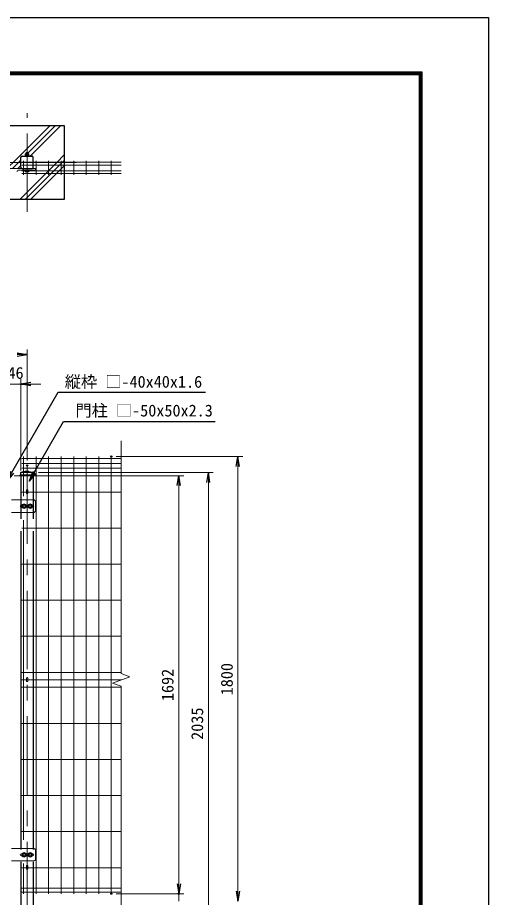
# Model space of a CAD drawing. Units: millimetres, scale not verified. Extents: x -4200 to 4200, y -2970 to 2970.
# Drawn here: x 2292 to 4200, y -592 to 2970 of the extents above; entities that cross this region are included whole.
import ezdxf
from ezdxf.enums import TextEntityAlignment as Align

# ---------------------------------------------------------------- set-up
doc = ezdxf.new("R2010")
doc.units = ezdxf.units.MM
doc.header["$LTSCALE"] = 10
doc.header["$PDMODE"] = 32
doc.header["$PDSIZE"] = 5
doc.linetypes.add('USER2', pattern=[50.8, 31.75, -6.35, 6.35, -6.35])
for name, color, linetype, lineweight in [('0-1_D-DCR-HCH', 7, 'Continuous', 13), ('0-2_D-STR1', 1, 'Continuous', 25), ('0-3_D-STR2', 7, 'Continuous', 13), ('0-4_D-BMK', 2, 'USER2', 13), ('0-5_D-STR3', 3, 'Continuous', 13), ('0-6_D-STR4', 7, 'Continuous', 25), ('0-7_D-STR-DIM', 7, 'Continuous', 13), ('0-8_0', 7, 'Continuous', 25), ('0-9_Defpoints', 6, 'Continuous', 25), ('0-A_D-STR-TXT', 7, 'Continuous', 25), ('0-C_D-TTL', 7, 'Continuous', 25)]:
    doc.layers.add(name, color=color, linetype=linetype, lineweight=lineweight)
doc.styles.add('ＭＳ ゴシック', font='')
doc.styles.get('ＭＳ ゴシック').set_extended_font_data('MS Gothic')

# ---------------------------------------------------------------- blocks, each defined once
blk = doc.blocks.new('_Open')
at = {"layer": '0-8_0'}
blk.add_line((-10, 1.667), (0, 0), dxfattribs=at)
blk.add_lwpolyline([(-10, -1.667), (0, 0), (-10, 0)], dxfattribs=at)
blk = doc.blocks.new('U6')
at = {"layer": '0-5_D-STR3'}
for p, q in [((19674, 16240), (18754, 16240)), ((19160, 16035), (19187.1, 16035)), ((19342.9, 16035), (19437.1, 16035)), ((19592.9, 16035), (19620, 16035)), ((19724, 16190), (19724, 15790)), ((19674, 15740), (18754, 15740)), ((19115, 15990), (19115.1, 15990)), ((19160, 15945), (19187.1, 15945)), ((19342.9, 15945), (19437.1, 15945)), ((19592.9, 15945), (19620, 15945)), ((19665, 15990), (19665.1, 15990)), ((19674, 2125), (18754, 2125)), ((19115, 1875), (19115.1, 1875)), ((19160, 1920), (19187.1, 1920)), ((19160, 1830), (19187.1, 1830)), ((19342.9, 1920), (19437.1, 1920)), ((19342.9, 1830), (19437.1, 1830)), ((19592.9, 1920), (19620, 1920)), ((19592.9, 1830), (19620, 1830)), ((19665, 1875), (19665.1, 1875)), ((19724, 2075), (19724, 1675)), ((19674, 1625), (18754, 1625))]:
    blk.add_line(p, q, dxfattribs=at)
for points in [[(19265, 16071), (19194.9, 16030.5), (19194.9, 15949.5), (19265, 15909), (19335.2, 15949.5), (19335.2, 16030.5)], [(19515, 16071), (19444.9, 16030.5), (19444.9, 15949.5), (19515, 15909), (19585.2, 15949.5), (19585.2, 16030.5)], [(19265, 1956), (19194.9, 1915.5), (19194.9, 1834.5), (19265, 1794), (19335.2, 1834.5), (19335.2, 1915.5)], [(19515, 1956), (19444.9, 1915.5), (19444.9, 1834.5), (19515, 1794), (19585.2, 1834.5), (19585.2, 1915.5)]]:
    blk.add_lwpolyline(points, close=True, dxfattribs=at)
for centre, radius in [((19265, 15990), 90), ((19265, 15990), 70.3), ((19265, 15990), 45), ((19265, 15990), 40), ((19515, 15990), 90), ((19515, 15990), 70.3), ((19515, 15990), 45), ((19515, 15990), 40), ((19265, 1875), 90), ((19265, 1875), 70.3), ((19265, 1875), 45), ((19265, 1875), 40), ((19515, 1875), 90), ((19515, 1875), 70.3), ((19515, 1875), 45), ((19515, 1875), 40)]:
    blk.add_circle(centre, radius, dxfattribs=at)
for centre, radius, start, end in [((19160, 15990), 45, 90, 180), ((19620, 15990), 45, 0, 90), ((19674, 16190), 50, 0, 90), ((19160, 15990), 45, 180, 270), ((19620, 15990), 45, 270, 0), ((19674, 15790), 50, 270, 0), ((19160, 1875), 45, 90, 180), ((19160, 1875), 45, 180, 270), ((19620, 1875), 45, 0, 90), ((19620, 1875), 45, 270, 0), ((19674, 2075), 50, 0, 90), ((19674, 1675), 50, 270, 0)]:
    blk.add_arc(centre, radius, start, end, dxfattribs=at)
blk = doc.blocks.new('MLeader3')
at = {"layer": '0-A_D-STR-TXT'}
blk.add_line((2275.12, 1125.51), (2249.34, 1094.2), dxfattribs=at)
for points in [[(2269.34, 1128.84), (2456.66, 1453.29), (3046.29, 1453.29), (3053.49, 1453.29)], [(2263.57, 1132.18), (2249.34, 1094.2), (2269.34, 1128.84)]]:
    blk.add_lwpolyline(points, dxfattribs=at)
blk = doc.blocks.new('MLeader4')
at = {"layer": '0-A_D-STR-TXT'}
blk.add_line((2364.67, 1124.38), (2338.9, 1093.07), dxfattribs=at)
for points in [[(2358.9, 1127.71), (2478.13, 1334.23), (3085.97, 1334.23), (3093.17, 1334.23)], [(2353.13, 1131.04), (2338.9, 1093.07), (2358.9, 1127.71)]]:
    blk.add_lwpolyline(points, dxfattribs=at)

msp = doc.modelspace()

# ---------------------------------------------------------------- linework, layer by layer
at = {"layer": '0-1_D-DCR-HCH'}
for p, q in [((2343.07, 2408.74), (2468.07, 2533.74)), ((2293.07, 2358.74), (2305.78, 2371.46)), ((2344.84, 2233.74), (2480.78, 2369.68)), ((2477.43, 2233.74), (2480.78, 2237.1))]:
    msp.add_line(p, q, dxfattribs=at)
for points in [[(2259.78, 2369.65), (2273.87, 2383.74), (2330.78, 2440.65), (2423.87, 2533.74)], [(2320.97, 2408.74), (2330.78, 2418.55), (2445.97, 2533.74)], [(2270.97, 2358.74), (2295.97, 2383.74), (2305.78, 2393.55)], [(2300.65, 2233.74), (2330.78, 2263.87), (2450.65, 2383.74), (2480.78, 2413.87)], [(2322.75, 2233.74), (2330.78, 2241.78), (2472.75, 2383.74), (2480.78, 2391.78)]]:
    msp.add_lwpolyline(points, dxfattribs=at)
at = {"layer": '0-2_D-STR1'}
for p, q in [((2305.78, 2363.84), (2305.78, 2403.64)), ((2310.88, 2408.74), (2350.68, 2408.74)), ((2355.78, 2363.84), (2355.78, 2403.64)), ((2310.88, 2358.74), (2350.68, 2358.74)), ((2303.94, 1125.99), (2303.78, 1116.99)), ((2303.94, 1125.99), (2303.78, 1116.99)), ((2303.78, 1116.99), (2357.78, 1116.99)), ((2357.78, 1116.99), (2303.78, 1116.99)), ((2323.28, 1131.99), (2305.49, 1127.9)), ((2323.28, 1131.99), (2305.49, 1127.9)), ((2305.78, 1116.99), (2305.78, 940.49)), ((2355.69, 1127.99), (2305.87, 1127.99)), ((2323.28, 1131.99), (2338.28, 1131.99)), ((2338.28, 1131.99), (2323.28, 1131.99)), ((2338.28, 1131.99), (2356.07, 1127.9)), ((2338.28, 1131.99), (2356.07, 1127.9)), ((2355.78, 1116.99), (2355.78, 940.49)), ((2357.62, 1125.99), (2357.78, 1116.99)), ((2305.78, 890.49), (2305.78, -397.51)), ((2355.78, 890.49), (2355.78, -397.51)), ((2305.78, -447.51), (2305.78, -907.01)), ((2355.78, -447.51), (2355.78, -907.01))]:
    msp.add_line(p, q, dxfattribs=at)
for centre, radius, start, end in [((2310.88, 2403.64), 5.1, 90.00031, 179.99985), ((2350.68, 2403.64), 5.1, 0, 90.00028), ((2310.88, 2363.84), 5.1, 179.99984, 269.99973), ((2350.68, 2363.84), 5.1, 269.9997, 0), ((2305.94, 1125.95), 2, 102.93782, 179), ((2305.94, 1125.95), 2, 102.93782, 179), ((2355.62, 1125.95), 2, 1, 77.06218)]:
    msp.add_arc(centre, radius, start, end, dxfattribs=at)
at = {"layer": '0-3_D-STR2'}
for p, q in [((2316.55, 2389.44), (2316.55, 2333.44)), ((2367.32, 2389.44), (2367.32, 2333.44)), ((2418.09, 2389.44), (2418.09, 2333.44)), ((2468.86, 2389.44), (2468.86, 2333.44)), ((2519.63, 2389.44), (2519.63, 2333.44)), ((2570.4, 2389.44), (2570.4, 2333.44)), ((2621.17, 2389.44), (2621.17, 2333.44)), ((2671.97, 2389.44), (2671.97, 2333.44)), ((2309.58, 2384.04), (2711.46, 2384.04)), ((2309.58, 2372.74), (2711.46, 2372.74)), ((2309.58, 2350.14), (2711.46, 2350.14)), ((2309.58, 2338.84), (2711.46, 2338.84)), ((2711.46, 314.14), (2711.46, 1255.99)), ((2711.46, 1184.56), (2309.58, 1184.56)), ((2316.56, 1032.19), (2316.56, 1192.99)), ((2367.33, -577.01), (2367.33, 1192.99)), ((2418.1, -577.01), (2418.1, 1192.99)), ((2468.87, -577.01), (2468.87, 1192.99)), ((2519.64, -577.01), (2519.64, 1192.99)), ((2570.41, -577.01), (2570.41, 1192.99)), ((2621.18, -577.01), (2621.18, 1192.99)), ((2671.95, -577.01), (2671.95, 1192.99)), ((2711.46, 1164.99), (2309.58, 1164.99)), ((2711.46, 1145.42), (2309.58, 1145.42)), ((2711.46, 1048.99), (2309.58, 1048.99)), ((2316.56, -358.56), (2316.56, 935.54)), ((2711.46, 902.99), (2309.58, 902.99)), ((2711.46, 756.99), (2309.58, 756.99)), ((2711.46, 610.99), (2309.58, 610.99)), ((2711.46, 464.99), (2309.58, 464.99)), ((2711.46, 318.49), (2309.58, 318.49)), ((2711.46, 288.49), (2309.58, 288.49)), ((2676.23, 275.66), (2746.7, 301.31)), ((2746.7, 301.31), (2711.46, 314.14)), ((2711.46, 258.49), (2309.58, 258.49)), ((2711.46, 262.84), (2676.23, 275.66)), ((2711.46, -700.01), (2711.46, 262.84)), ((2711.46, 112.49), (2309.58, 112.49)), ((2711.46, -33.51), (2309.58, -33.51)), ((2711.46, -179.51), (2309.58, -179.51)), ((2711.46, -325.51), (2309.58, -325.51)), ((2316.56, -577.01), (2316.56, -455.21)), ((2711.46, -472.01), (2309.58, -472.01)), ((2711.46, -554.16), (2309.58, -554.16)), ((2711.46, -571.16), (2309.58, -571.16))]:
    msp.add_line(p, q, dxfattribs=at)
at = {"layer": '0-4_D-BMK'}
for p, q in [((2330.78, 2183.74), (2330.78, 2583.74)), ((2530.78, 2383.74), (2130.78, 2383.74)), ((2330.78, 1157.26), (2330.78, -937.01))]:
    msp.add_line(p, q, dxfattribs=at)
at = {"layer": '0-5_D-STR3'}
for p, q in [((2326.78, 2422.74), (2327.78, 2423.74)), ((2326.78, 2418.84), (2326.78, 2422.74)), ((2333.78, 2418.84), (2333.78, 2423.74)), ((2334.78, 2418.84), (2334.78, 2422.74)), ((2321.78, 2408.74), (2321.78, 2410.34)), ((2321.78, 2410.34), (2339.78, 2410.34)), ((2339.78, 2408.74), (2321.78, 2408.74)), ((2323.08, 2410.34), (2338.48, 2410.34)), ((2323.28, 2412.34), (2323.28, 2418.14)), ((2323.28, 2412.34), (2338.28, 2412.34)), ((2325, 2418.84), (2336.55, 2418.84)), ((2327.03, 2412.34), (2327.03, 2418.14)), ((2329.71, 2410.34), (2330.87, 2412.34)), ((2330.4, 2410.34), (2331.56, 2412.34)), ((2334.53, 2412.34), (2334.53, 2418.14)), ((2338.28, 2412.34), (2338.28, 2418.14)), ((2338.48, 2410.34), (2338.48, 2412.34)), ((2339.78, 2408.74), (2339.78, 2410.34)), ((2364.18, 2358.74), (2219.78, 2358.74)), ((2321.78, 2352.74), (2339.78, 2352.74)), ((2321.78, 2350.74), (2321.78, 2352.74)), ((2339.78, 2350.74), (2339.78, 2352.74)), ((2321.78, 2350.74), (2339.78, 2350.74)), ((2323.28, 2346.32), (2323.28, 2350.74)), ((2323.28, 2350.74), (2338.28, 2350.74)), ((2325.15, 2345.24), (2336.41, 2345.24)), ((2327.02, 2346.32), (2327.02, 2350.74)), ((2334.54, 2346.32), (2334.54, 2350.74)), ((2338.28, 2346.32), (2338.28, 2350.74)), ((2328.18, 1056.71), (2328.18, 1044.54)), ((2333.38, 1056.71), (2333.38, 1044.54)), ((2328.18, 296.21), (2328.18, 284.04)), ((2333.38, 296.21), (2333.38, 284.04)), ((2328.18, -464.29), (2328.18, -476.46)), ((2333.38, -464.29), (2333.38, -476.46))]:
    msp.add_line(p, q, dxfattribs=at)
for points in [[(2326.78, 2422.74), (2334.78, 2422.74), (2333.78, 2423.74)], [(2327.78, 2418.84), (2327.78, 2423.74), (2333.78, 2423.74)], [(2323.08, 2410.34), (2323.08, 2412.34), (2338.48, 2412.34)], [(2293.65, 2352.74), (2364.18, 2352.74), (2364.18, 2358.74)]]:
    msp.add_lwpolyline(points, dxfattribs=at)
for centre, radius, start, end in [((2325.15, 2416), 2.85, 48.83491, 131.16509), ((2330.78, 2408.45), 10.39, 68.85295, 111.14705), ((2336.4, 2416), 2.85, 48.86505, 131.13495), ((2287.65, 2352.74), 6, 280.26018, 0), ((2325.15, 2347.4), 2.16, 210, 330), ((2330.78, 2352.32), 7.08, 237.93138, 302.06862), ((2336.41, 2347.4), 2.16, 210, 330), ((2330.78, 1044.54), 2.6, 180, 0), ((2330.78, 284.04), 2.6, 180, 0), ((2330.78, -476.46), 2.6, 180, 0)]:
    msp.add_arc(centre, radius, start, end, dxfattribs=at)
for centre in [(2330.78, 1056.69), (2330.78, 296.19), (2330.78, -464.31)]:
    msp.add_ellipse(centre, major_axis=(-2.6, 0), ratio=0.649974, start_param=3.1415927, end_param=6.2831853, dxfattribs=at)
at = {"layer": '0-6_D-STR4'}
msp.add_lwpolyline([(2180.78, 2533.74), (2480.78, 2533.74), (2480.78, 2233.74), (2180.78, 2233.74)], close=True, dxfattribs=at)
at = {"layer": '0-7_D-STR-DIM'}
for p, q in [((2330.78, 1177.26), (2330.78, 1626.36)), ((2305.78, 1136.99), (2305.78, 1506.36)), ((2259.78, 1486.36), (2305.78, 1486.36)), ((2345.78, 1486.36), (2385.78, 1486.36)), ((2691.95, 1192.99), (3205.17, 1192.99)), ((3185.17, 1152.99), (3185.17, -567.01)), ((2278.74, 1114.99), (2965.17, 1114.99)), ((2377.28, 1127.99), (3085.17, 1127.99)), ((2945.17, 1074.99), (2945.17, -537.01)), ((3065.17, 1087.99), (3065.17, -867.01)), ((2945.17, -537.01), (2945.17, -497.01)), ((2691.95, -577.01), (2965.17, -577.01)), ((2691.95, -577.01), (2965.17, -577.01)), ((2945.17, -607.01), (2945.17, -577.01))]:
    msp.add_line(p, q, dxfattribs=at)
at = {"layer": '0-9_Defpoints'}
for p in [(2305.78, 1486.36), (2671.95, 1192.99), (2330.78, 1157.26), (2305.78, 1116.99), (2357.28, 1127.99), (2671.95, -577.01), (2945.17, -577.01), (2945.17, -577.01)]:
    msp.add_point(p, dxfattribs=at)
at = {"layer": '0-C_D-TTL', "color": 2}
msp.add_lwpolyline([(-4200, 2970), (4200, 2970), (4200, -2970), (-4200, -2970)], close=True, dxfattribs=at)
at = {"layer": '0-C_D-TTL'}
for points in [[(-3930, 2750), (3930, 2750), (3930, -2750), (-3930, -2750)], [(-3927.5, 2747.5), (3927.5, 2747.5), (3927.5, -2747.5), (-3927.5, -2747.5)], [(-3925, 2745), (3925, 2745), (3925, -2745), (-3925, -2745)], [(-3922.5, 2742.5), (3922.5, 2742.5), (3922.5, -2742.5), (-3922.5, -2742.5)], [(-3920, 2740), (3920, 2740), (3920, -2740), (-3920, -2740)]]:
    msp.add_lwpolyline(points, close=True, dxfattribs=at)

# ---------------------------------------------------------------- block references
at = {"layer": '0-7_D-STR-DIM'}
for name, p, xscale, yscale in [('_Open', (2330.78, 1606.36), 4, 4), ('U6', (391.78, -607.01), 0.1, 0.1)]:
    msp.add_blockref(name, p, dxfattribs=dict(at, xscale=xscale, yscale=yscale))
at = {"layer": '0-7_D-STR-DIM', "xscale": 4, "yscale": 4}
for p, rotation in [((2305.78, 1486.36), 180), ((3185.17, 1192.99), 90), ((2945.17, 1114.99), 90), ((3065.17, 1127.99), 90), ((2945.17, -577.01), 270), ((2945.17, -577.01), 270), ((3185.17, -607.01), 270)]:
    msp.add_blockref('_Open', p, dxfattribs=dict(at, rotation=rotation))
at = {"layer": '0-A_D-STR-TXT'}
for name in ['MLeader3', 'MLeader4']:
    msp.add_blockref(name, (0, 0), dxfattribs=at)

# ---------------------------------------------------------------- texts
at = {"layer": '0-7_D-STR-DIM', "style": 'ＭＳ ゴシック'}
msp.add_text('46', height=48.09, dxfattribs=at).set_placement((2251.06, 1493.11), align=Align.BOTTOM_LEFT)
for s, p in [('1692', (2938.42, 202.61)), ('1800', (3178.42, 226.09)), ('2035', (3058.42, 45.89))]:
    msp.add_text(s, height=48.09, rotation=90, dxfattribs=at).set_placement(p, align=Align.BOTTOM_LEFT)
at = {"layer": '0-A_D-STR-TXT', "style": 'ＭＳ ゴシック'}
for s, p in [('縦枠 □-40x40x1.6', (2483.46, 1457.17)), ('門柱 □-50x50x2.3', (2526.72, 1340.67))]:
    msp.add_text(s, height=48.09, dxfattribs=at).set_placement(p, align=Align.BOTTOM_LEFT)

doc.saveas('drawing.dxf')
